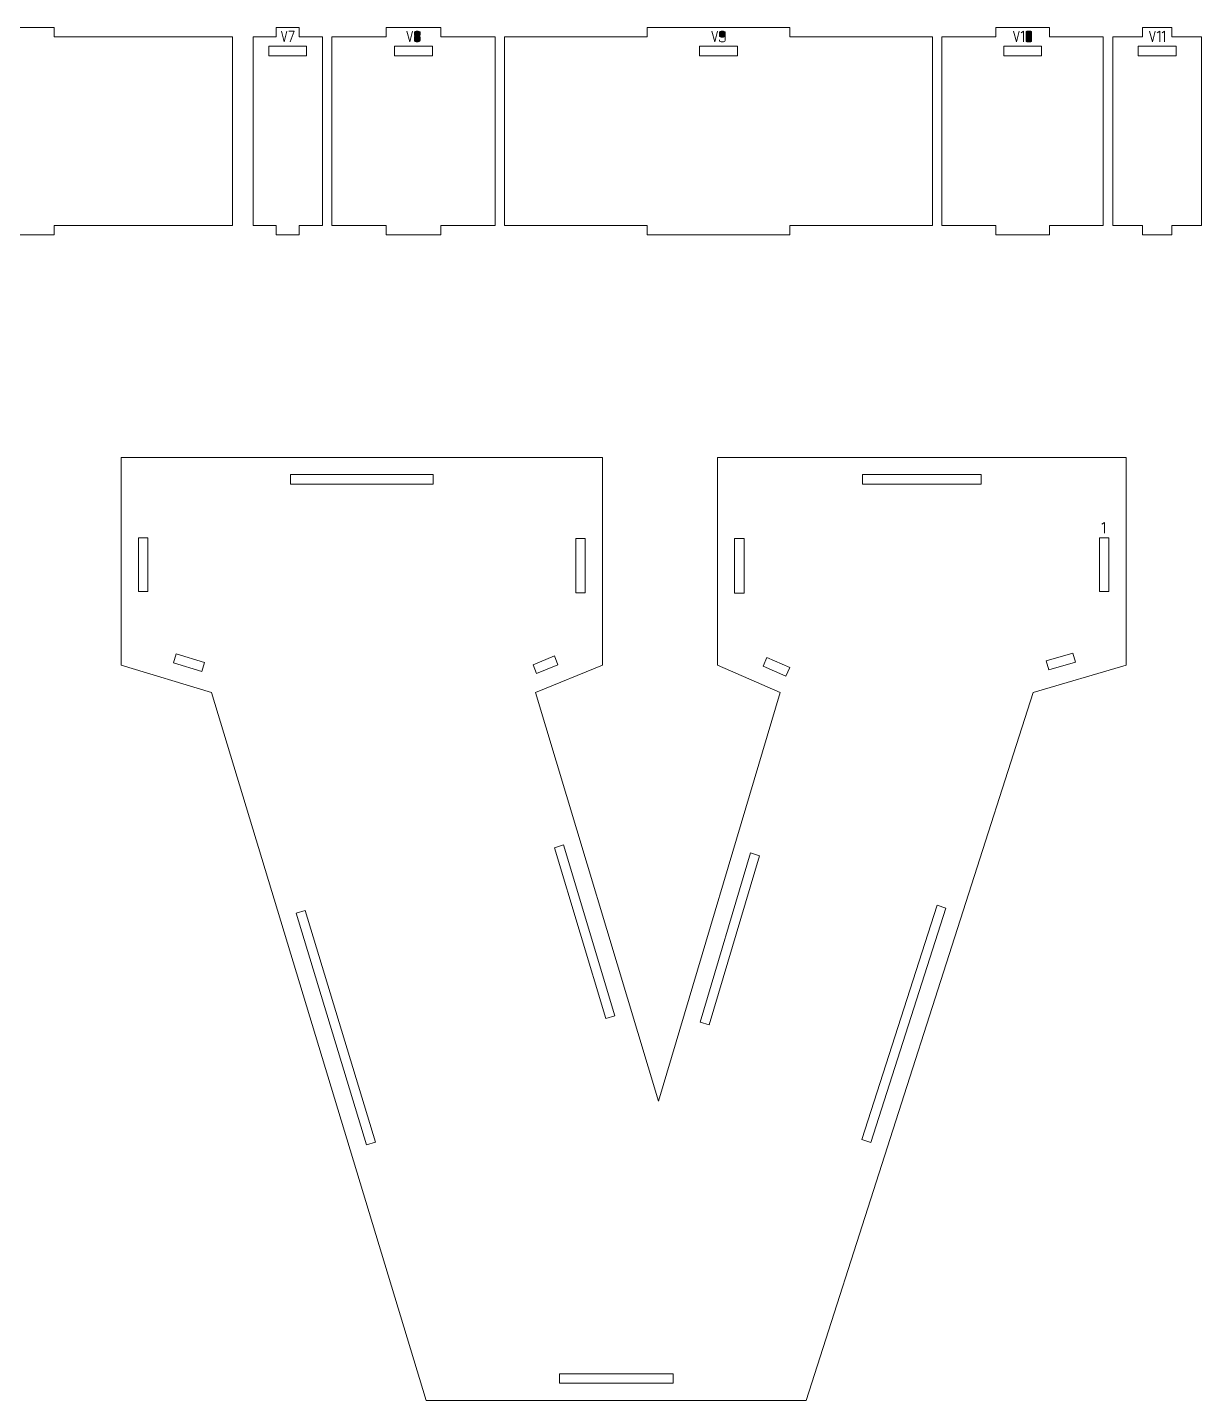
# Model space of a CAD drawing. Header units: centimetres. Extents: x -250 to 250, y -508 to 508.
# Drawn here: x 72.93 to 110.25, y -239.06 to -195.39 of the extents above; entities that cross this region are included whole.
import ezdxf

# ---------------------------------------------------------------- set-up
doc = ezdxf.new("R2010")
doc.units = ezdxf.units.CM
doc.header["$MEASUREMENT"] = 0
doc.layers.add('Capa 1', color=7, linetype='Continuous')

msp = doc.modelspace()

# ---------------------------------------------------------------- hatches: boundary and pattern name
at = {"layer": 'Capa 1', "true_color": 0x3e4095}
h = msp.add_hatch(color=175, dxfattribs=at)
edge = h.paths.add_edge_path()
edge.add_spline(control_points=[(81.08664, -195.84554), (81.08664, -195.84554), (80.99774, -195.50476), (80.99774, -195.50476), (80.99774, -195.50476), (81.08664, -195.84554), (81.08664, -195.84554), (81.08664, -195.84554), (81.17455, -195.50476), (81.17455, -195.50476), (81.17455, -195.50476), (81.08664, -195.84554), (81.08664, -195.84554)], knot_values=[0, 0, 0, 0, 0.25, 0.25, 0.25, 0.5, 0.5, 0.5, 0.75, 0.75, 0.75, 1, 1, 1, 1], degree=3, periodic=1)
h = msp.add_hatch(color=175, dxfattribs=at)
edge = h.paths.add_edge_path()
edge.add_spline(control_points=[(81.2763, -195.84554), (81.2763, -195.84554), (81.40668, -195.50476), (81.40668, -195.50476), (81.40668, -195.50476), (81.23481, -195.50476), (81.23481, -195.50476), (81.23481, -195.50476), (81.40668, -195.50476), (81.40668, -195.50476), (81.40668, -195.50476), (81.2763, -195.84554), (81.2763, -195.84554)], knot_values=[0, 0, 0, 0, 0.25, 0.25, 0.25, 0.5, 0.5, 0.5, 0.75, 0.75, 0.75, 1, 1, 1, 1], degree=3, periodic=1)
h = msp.add_hatch(color=175, dxfattribs=at)
edge = h.paths.add_edge_path()
edge.add_spline(control_points=[(85.08053, -195.84554), (85.08053, -195.84554), (84.99163, -195.50476), (84.99163, -195.50476), (84.99163, -195.50476), (85.08053, -195.84554), (85.08053, -195.84554), (85.08053, -195.84554), (85.16844, -195.50476), (85.16844, -195.50476), (85.16844, -195.50476), (85.08053, -195.84554), (85.08053, -195.84554)], knot_values=[0, 0, 0, 0, 0.25, 0.25, 0.25, 0.5, 0.5, 0.5, 0.75, 0.75, 0.75, 1, 1, 1, 1], degree=3, periodic=1)
h = msp.add_hatch(color=175, dxfattribs=at)
edge = h.paths.add_edge_path()
edge.add_spline(control_points=[(85.2287, -195.6228), (85.2287, -195.63136), (85.23479, -195.63909), (85.24697, -195.64601), (85.25916, -195.65292), (85.2827, -195.65753), (85.3176, -195.65984), (85.3525, -195.65753), (85.37604, -195.65292), (85.38823, -195.64601), (85.40041, -195.63909), (85.4065, -195.63136), (85.4065, -195.6228), (85.4065, -195.6228), (85.4065, -195.54279), (85.4065, -195.54279), (85.4065, -195.53225), (85.39802, -195.52328), (85.38107, -195.51587), (85.36411, -195.50846), (85.34295, -195.50476), (85.3176, -195.50476), (85.29225, -195.50476), (85.27109, -195.50846), (85.25414, -195.51587), (85.23718, -195.52328), (85.2287, -195.53225), (85.2287, -195.54279), (85.2287, -195.54279), (85.2287, -195.6228), (85.2287, -195.6228)], knot_values=[0, 0, 0, 0, 0.1, 0.1, 0.1, 0.2, 0.2, 0.2, 0.3, 0.3, 0.3, 0.4, 0.4, 0.4, 0.5, 0.5, 0.5, 0.6, 0.6, 0.6, 0.7, 0.7, 0.7, 0.8, 0.8, 0.8, 0.9, 0.9, 0.9, 1, 1, 1, 1], degree=3, periodic=1)
h = msp.add_hatch(color=175, dxfattribs=at)
edge = h.paths.add_edge_path()
edge.add_spline(control_points=[(85.3176, -195.84554), (85.29225, -195.84554), (85.27109, -195.84184), (85.25414, -195.83443), (85.23718, -195.82702), (85.2287, -195.81805), (85.2287, -195.80751), (85.2287, -195.80751), (85.2287, -195.69639), (85.2287, -195.69639), (85.2287, -195.6875), (85.23479, -195.67976), (85.24697, -195.67317), (85.25916, -195.66659), (85.2827, -195.66214), (85.3176, -195.65984), (85.2827, -195.65753), (85.25916, -195.65292), (85.24697, -195.64601), (85.23479, -195.63909), (85.2287, -195.63136), (85.2287, -195.6228), (85.2287, -195.6228), (85.2287, -195.54279), (85.2287, -195.54279), (85.2287, -195.53225), (85.23718, -195.52328), (85.25414, -195.51587), (85.27109, -195.50846), (85.29225, -195.50476), (85.3176, -195.50476), (85.34295, -195.50476), (85.36411, -195.50846), (85.38107, -195.51587), (85.39802, -195.52328), (85.4065, -195.53225), (85.4065, -195.54279), (85.4065, -195.54279), (85.4065, -195.6228), (85.4065, -195.6228), (85.4065, -195.63136), (85.40041, -195.63909), (85.38823, -195.64601), (85.37604, -195.65292), (85.3525, -195.65753), (85.3176, -195.65984), (85.3525, -195.66214), (85.37604, -195.66659), (85.38823, -195.67317), (85.40041, -195.67976), (85.4065, -195.6875), (85.4065, -195.69639), (85.4065, -195.69639), (85.4065, -195.80751), (85.4065, -195.80751), (85.4065, -195.81805), (85.39802, -195.82702), (85.38107, -195.83443), (85.36411, -195.84184), (85.34295, -195.84554), (85.3176, -195.84554)], knot_values=[0, 0, 0, 0, 0.05, 0.05, 0.05, 0.1, 0.1, 0.1, 0.15, 0.15, 0.15, 0.2, 0.2, 0.2, 0.25, 0.25, 0.25, 0.3, 0.3, 0.3, 0.35, 0.35, 0.35, 0.4, 0.4, 0.4, 0.45, 0.45, 0.45, 0.5, 0.5, 0.5, 0.55, 0.55, 0.55, 0.6, 0.6, 0.6, 0.65, 0.65, 0.65, 0.7, 0.7, 0.7, 0.75, 0.75, 0.75, 0.8, 0.8, 0.8, 0.85, 0.85, 0.85, 0.9, 0.9, 0.9, 0.95, 0.95, 0.95, 1, 1, 1, 1], degree=3, periodic=1)
h = msp.add_hatch(color=175, dxfattribs=at)
edge = h.paths.add_edge_path()
edge.add_spline(control_points=[(85.2287, -195.80751), (85.2287, -195.81805), (85.23718, -195.82702), (85.25414, -195.83443), (85.27109, -195.84184), (85.29225, -195.84554), (85.3176, -195.84554), (85.34295, -195.84554), (85.36411, -195.84184), (85.38107, -195.83443), (85.39802, -195.82702), (85.4065, -195.81805), (85.4065, -195.80751), (85.4065, -195.80751), (85.4065, -195.69639), (85.4065, -195.69639), (85.4065, -195.6875), (85.40041, -195.67976), (85.38823, -195.67317), (85.37604, -195.66659), (85.3525, -195.66214), (85.3176, -195.65984), (85.2827, -195.66214), (85.25916, -195.66659), (85.24697, -195.67317), (85.23479, -195.67976), (85.2287, -195.6875), (85.2287, -195.69639), (85.2287, -195.69639), (85.2287, -195.80751), (85.2287, -195.80751)], knot_values=[0, 0, 0, 0, 0.1, 0.1, 0.1, 0.2, 0.2, 0.2, 0.3, 0.3, 0.3, 0.4, 0.4, 0.4, 0.5, 0.5, 0.5, 0.6, 0.6, 0.6, 0.7, 0.7, 0.7, 0.8, 0.8, 0.8, 0.9, 0.9, 0.9, 1, 1, 1, 1], degree=3, periodic=1)
h = msp.add_hatch(color=175, dxfattribs=at)
edge = h.paths.add_edge_path()
edge.add_spline(control_points=[(94.77923, -195.84554), (94.77923, -195.84554), (94.69033, -195.50476), (94.69033, -195.50476), (94.69033, -195.50476), (94.77923, -195.84554), (94.77923, -195.84554), (94.77923, -195.84554), (94.86714, -195.50476), (94.86714, -195.50476), (94.86714, -195.50476), (94.77923, -195.84554), (94.77923, -195.84554)], knot_values=[0, 0, 0, 0, 0.25, 0.25, 0.25, 0.5, 0.5, 0.5, 0.75, 0.75, 0.75, 1, 1, 1, 1], degree=3, periodic=1)
h = msp.add_hatch(color=175, dxfattribs=at)
edge = h.paths.add_edge_path()
edge.add_spline(control_points=[(94.9274, -195.65836), (94.9274, -195.66889), (94.93588, -195.67786), (94.95284, -195.68527), (94.96979, -195.69268), (94.99095, -195.69639), (95.0163, -195.69639), (95.04132, -195.69704), (95.0624, -195.694), (95.07952, -195.68725), (95.09664, -195.6805), (95.1052, -195.67087), (95.1052, -195.65836), (95.1052, -195.65836), (95.1052, -195.54279), (95.1052, -195.54279), (95.1052, -195.53225), (95.09672, -195.52328), (95.07977, -195.51587), (95.06281, -195.50846), (95.04165, -195.50476), (95.0163, -195.50476), (94.99095, -195.50476), (94.96979, -195.50846), (94.95284, -195.51587), (94.93588, -195.52328), (94.9274, -195.53225), (94.9274, -195.54279), (94.9274, -195.54279), (94.9274, -195.65836), (94.9274, -195.65836)], knot_values=[0, 0, 0, 0, 0.1, 0.1, 0.1, 0.2, 0.2, 0.2, 0.3, 0.3, 0.3, 0.4, 0.4, 0.4, 0.5, 0.5, 0.5, 0.6, 0.6, 0.6, 0.7, 0.7, 0.7, 0.8, 0.8, 0.8, 0.9, 0.9, 0.9, 1, 1, 1, 1], degree=3, periodic=1)
h = msp.add_hatch(color=175, dxfattribs=at)
edge = h.paths.add_edge_path()
edge.add_spline(control_points=[(95.0163, -195.84554), (94.99095, -195.84554), (94.96979, -195.84184), (94.95284, -195.83443), (94.93588, -195.82702), (94.9274, -195.81805), (94.9274, -195.80751), (94.9274, -195.80751), (94.9274, -195.78035), (94.9274, -195.78035), (94.9274, -195.78035), (94.9274, -195.80751), (94.9274, -195.80751), (94.9274, -195.81805), (94.93588, -195.82702), (94.95284, -195.83443), (94.96979, -195.84184), (94.99095, -195.84554), (95.0163, -195.84554), (95.04165, -195.84554), (95.06281, -195.84184), (95.07977, -195.83443), (95.09672, -195.82702), (95.1052, -195.81805), (95.1052, -195.80751), (95.1052, -195.80751), (95.1052, -195.65836), (95.1052, -195.65836), (95.1052, -195.67087), (95.09664, -195.6805), (95.07952, -195.68725), (95.0624, -195.694), (95.04132, -195.69704), (95.0163, -195.69639), (94.99095, -195.69639), (94.96979, -195.69268), (94.95284, -195.68527), (94.93588, -195.67786), (94.9274, -195.66889), (94.9274, -195.65836), (94.9274, -195.65836), (94.9274, -195.54279), (94.9274, -195.54279), (94.9274, -195.53225), (94.93588, -195.52328), (94.95284, -195.51587), (94.96979, -195.50846), (94.99095, -195.50476), (95.0163, -195.50476), (95.04165, -195.50476), (95.06281, -195.50846), (95.07977, -195.51587), (95.09672, -195.52328), (95.1052, -195.53225), (95.1052, -195.54279), (95.1052, -195.54279), (95.1052, -195.65836), (95.1052, -195.65836), (95.1052, -195.65836), (95.1052, -195.80751), (95.1052, -195.80751), (95.1052, -195.81805), (95.09672, -195.82702), (95.07977, -195.83443), (95.06281, -195.84184), (95.04165, -195.84554), (95.0163, -195.84554)], knot_values=[0, 0, 0, 0, 0.04545455, 0.04545455, 0.04545455, 0.09090909, 0.09090909, 0.09090909, 0.13636364, 0.13636364, 0.13636364, 0.18181818, 0.18181818, 0.18181818, 0.22727273, 0.22727273, 0.22727273, 0.27272727, 0.27272727, 0.27272727, 0.31818182, 0.31818182, 0.31818182, 0.36363636, 0.36363636, 0.36363636, 0.40909091, 0.40909091, 0.40909091, 0.45454545, 0.45454545, 0.45454545, 0.5, 0.5, 0.5, 0.54545455, 0.54545455, 0.54545455, 0.59090909, 0.59090909, 0.59090909, 0.63636364, 0.63636364, 0.63636364, 0.68181818, 0.68181818, 0.68181818, 0.72727273, 0.72727273, 0.72727273, 0.77272727, 0.77272727, 0.77272727, 0.81818182, 0.81818182, 0.81818182, 0.86363636, 0.86363636, 0.86363636, 0.90909091, 0.90909091, 0.90909091, 0.95454545, 0.95454545, 0.95454545, 1, 1, 1, 1], degree=3, periodic=1)
h = msp.add_hatch(color=175, dxfattribs=at)
edge = h.paths.add_edge_path()
edge.add_spline(control_points=[(104.36923, -195.84554), (104.36923, -195.84554), (104.28033, -195.50476), (104.28033, -195.50476), (104.28033, -195.50476), (104.36923, -195.84554), (104.36923, -195.84554), (104.36923, -195.84554), (104.45714, -195.50476), (104.45714, -195.50476), (104.45714, -195.50476), (104.36923, -195.84554), (104.36923, -195.84554)], knot_values=[0, 0, 0, 0, 0.25, 0.25, 0.25, 0.5, 0.5, 0.5, 0.75, 0.75, 0.75, 1, 1, 1, 1], degree=3, periodic=1)
h = msp.add_hatch(color=175, dxfattribs=at)
edge = h.paths.add_edge_path()
edge.add_spline(control_points=[(104.59939, -195.50426), (104.59939, -195.50426), (104.5174, -195.56106), (104.5174, -195.56106), (104.5174, -195.56106), (104.59939, -195.50426), (104.59939, -195.50426), (104.59939, -195.50426), (104.59939, -195.84554), (104.59939, -195.84554), (104.59939, -195.84554), (104.59939, -195.50426), (104.59939, -195.50426)], knot_values=[0, 0, 0, 0, 0.25, 0.25, 0.25, 0.5, 0.5, 0.5, 0.75, 0.75, 0.75, 1, 1, 1, 1], degree=3, periodic=1)
h = msp.add_hatch(color=175, dxfattribs=at)
edge = h.paths.add_edge_path()
edge.add_spline(control_points=[(104.67544, -195.81986), (104.67544, -195.83039), (104.68392, -195.83731), (104.70088, -195.8406), (104.71783, -195.84389), (104.73899, -195.84554), (104.76434, -195.84554), (104.78969, -195.84554), (104.81085, -195.84389), (104.82781, -195.8406), (104.84476, -195.83731), (104.85324, -195.83039), (104.85324, -195.81986), (104.85324, -195.81986), (104.85324, -195.53093), (104.85324, -195.53093), (104.85324, -195.5204), (104.84476, -195.5134), (104.82781, -195.50994), (104.81085, -195.50648), (104.78969, -195.50476), (104.76434, -195.50476), (104.73899, -195.50476), (104.71783, -195.50648), (104.70088, -195.50994), (104.68392, -195.5134), (104.67544, -195.5204), (104.67544, -195.53093), (104.67544, -195.53093), (104.67544, -195.81986), (104.67544, -195.81986)], knot_values=[0, 0, 0, 0, 0.1, 0.1, 0.1, 0.2, 0.2, 0.2, 0.3, 0.3, 0.3, 0.4, 0.4, 0.4, 0.5, 0.5, 0.5, 0.6, 0.6, 0.6, 0.7, 0.7, 0.7, 0.8, 0.8, 0.8, 0.9, 0.9, 0.9, 1, 1, 1, 1], degree=3, periodic=1)
h = msp.add_hatch(color=175, dxfattribs=at)
edge = h.paths.add_edge_path()
edge.add_spline(control_points=[(104.85324, -195.81986), (104.85324, -195.83039), (104.84476, -195.83731), (104.82781, -195.8406), (104.81085, -195.84389), (104.78969, -195.84554), (104.76434, -195.84554), (104.73899, -195.84554), (104.71783, -195.84389), (104.70088, -195.8406), (104.68392, -195.83731), (104.67544, -195.83039), (104.67544, -195.81986), (104.67544, -195.81986), (104.67544, -195.53093), (104.67544, -195.53093), (104.67544, -195.5204), (104.68392, -195.5134), (104.70088, -195.50994), (104.71783, -195.50648), (104.73899, -195.50476), (104.76434, -195.50476), (104.78969, -195.50476), (104.81085, -195.50648), (104.82781, -195.50994), (104.84476, -195.5134), (104.85324, -195.5204), (104.85324, -195.53093), (104.85324, -195.53093), (104.85324, -195.81986), (104.85324, -195.81986)], knot_values=[0, 0, 0, 0, 0.1, 0.1, 0.1, 0.2, 0.2, 0.2, 0.3, 0.3, 0.3, 0.4, 0.4, 0.4, 0.5, 0.5, 0.5, 0.6, 0.6, 0.6, 0.7, 0.7, 0.7, 0.8, 0.8, 0.8, 0.9, 0.9, 0.9, 1, 1, 1, 1], degree=3, periodic=1)
h = msp.add_hatch(color=175, dxfattribs=at)
edge = h.paths.add_edge_path()
edge.add_spline(control_points=[(108.69387, -195.84554), (108.69387, -195.84554), (108.60497, -195.50476), (108.60497, -195.50476), (108.60497, -195.50476), (108.69387, -195.84554), (108.69387, -195.84554), (108.69387, -195.84554), (108.78178, -195.50476), (108.78178, -195.50476), (108.78178, -195.50476), (108.69387, -195.84554), (108.69387, -195.84554)], knot_values=[0, 0, 0, 0, 0.25, 0.25, 0.25, 0.5, 0.5, 0.5, 0.75, 0.75, 0.75, 1, 1, 1, 1], degree=3, periodic=1)
h = msp.add_hatch(color=175, dxfattribs=at)
edge = h.paths.add_edge_path()
edge.add_spline(control_points=[(108.92403, -195.50426), (108.92403, -195.50426), (108.84204, -195.56106), (108.84204, -195.56106), (108.84204, -195.56106), (108.92403, -195.50426), (108.92403, -195.50426), (108.92403, -195.50426), (108.92403, -195.84554), (108.92403, -195.84554), (108.92403, -195.84554), (108.92403, -195.50426), (108.92403, -195.50426)], knot_values=[0, 0, 0, 0, 0.25, 0.25, 0.25, 0.5, 0.5, 0.5, 0.75, 0.75, 0.75, 1, 1, 1, 1], degree=3, periodic=1)
h = msp.add_hatch(color=175, dxfattribs=at)
edge = h.paths.add_edge_path()
edge.add_spline(control_points=[(109.08207, -195.50426), (109.08207, -195.50426), (109.00008, -195.56106), (109.00008, -195.56106), (109.00008, -195.56106), (109.08207, -195.50426), (109.08207, -195.50426), (109.08207, -195.50426), (109.08207, -195.84554), (109.08207, -195.84554), (109.08207, -195.84554), (109.08207, -195.50426), (109.08207, -195.50426)], knot_values=[0, 0, 0, 0, 0.25, 0.25, 0.25, 0.5, 0.5, 0.5, 0.75, 0.75, 0.75, 1, 1, 1, 1], degree=3, periodic=1)
h = msp.add_hatch(color=175, dxfattribs=at)
edge = h.paths.add_edge_path()
edge.add_spline(control_points=[(107.16614, -211.13053), (107.16614, -211.13053), (107.08415, -211.18733), (107.08415, -211.18733), (107.08415, -211.18733), (107.16614, -211.13053), (107.16614, -211.13053), (107.16614, -211.13053), (107.16614, -211.47181), (107.16614, -211.47181), (107.16614, -211.47181), (107.16614, -211.13053), (107.16614, -211.13053)], knot_values=[0, 0, 0, 0, 0.25, 0.25, 0.25, 0.5, 0.5, 0.5, 0.75, 0.75, 0.75, 1, 1, 1, 1], degree=3, periodic=1)

# ---------------------------------------------------------------- linework, layer by layer
at = {"layer": 'Capa 1', "color": 1, "lineweight": 9}
for points, knots in [([(79.44477, -195.68834), (79.44477, -195.68834), (79.44477, -201.68834), (79.44477, -201.68834), (79.44477, -201.68834), (73.77226, -201.68834), (73.77226, -201.68834), (73.77226, -201.68834), (73.77225, -201.98834), (73.77225, -201.98834), (73.77225, -201.98834), (68.09974, -201.98834), (68.09974, -201.98834), (68.09974, -201.98834), (68.09974, -201.68834), (68.09974, -201.68834), (68.09974, -201.68834), (63.26463, -201.68833), (63.26463, -201.68833), (63.26463, -201.68833), (63.26463, -195.68833), (63.26463, -195.68833), (63.26463, -195.68833), (68.09974, -195.68834), (68.09974, -195.68834), (68.09974, -195.68834), (68.09974, -195.38834), (68.09974, -195.38834), (68.09974, -195.38834), (73.77226, -195.38834), (73.77226, -195.38834), (73.77226, -195.38834), (73.77226, -195.68834), (73.77226, -195.68834), (73.77226, -195.68834), (79.44477, -195.68834), (79.44477, -195.68834)], [0, 0, 0, 0, 0.08333333, 0.08333333, 0.08333333, 0.16666667, 0.16666667, 0.16666667, 0.25, 0.25, 0.25, 0.33333333, 0.33333333, 0.33333333, 0.41666667, 0.41666667, 0.41666667, 0.5, 0.5, 0.5, 0.58333333, 0.58333333, 0.58333333, 0.66666667, 0.66666667, 0.66666667, 0.75, 0.75, 0.75, 0.83333333, 0.83333333, 0.83333333, 0.91666667, 0.91666667, 0.91666667, 1, 1, 1, 1]), ([(80.10037, -195.68834), (80.10037, -195.68834), (80.10037, -201.68834), (80.10037, -201.68834), (80.10037, -201.68834), (80.83493, -201.68834), (80.83493, -201.68834), (80.83493, -201.68834), (80.83493, -201.98834), (80.83493, -201.98834), (80.83493, -201.98834), (81.56949, -201.98834), (81.56949, -201.98834), (81.56949, -201.98834), (81.56949, -201.68834), (81.56949, -201.68834), (81.56949, -201.68834), (82.30405, -201.68834), (82.30405, -201.68834), (82.30405, -201.68834), (82.30405, -195.68834), (82.30405, -195.68834), (82.30405, -195.68834), (81.56949, -195.68834), (81.56949, -195.68834), (81.56949, -195.68834), (81.56949, -195.38834), (81.56949, -195.38834), (81.56949, -195.38834), (80.83493, -195.38834), (80.83493, -195.38834), (80.83493, -195.38834), (80.83493, -195.68834), (80.83493, -195.68834), (80.83493, -195.68834), (80.10037, -195.68834), (80.10037, -195.68834)], [0, 0, 0, 0, 0.08333333, 0.08333333, 0.08333333, 0.16666667, 0.16666667, 0.16666667, 0.25, 0.25, 0.25, 0.33333333, 0.33333333, 0.33333333, 0.41666667, 0.41666667, 0.41666667, 0.5, 0.5, 0.5, 0.58333333, 0.58333333, 0.58333333, 0.66666667, 0.66666667, 0.66666667, 0.75, 0.75, 0.75, 0.83333333, 0.83333333, 0.83333333, 0.91666667, 0.91666667, 0.91666667, 1, 1, 1, 1]), ([(82.60405, -195.68834), (82.60405, -195.68834), (82.60405, -201.68834), (82.60405, -201.68834), (82.60405, -201.68834), (84.33406, -201.68834), (84.33406, -201.68834), (84.33406, -201.68834), (84.33406, -201.98834), (84.33406, -201.98834), (84.33406, -201.98834), (86.06408, -201.98834), (86.06408, -201.98834), (86.06408, -201.98834), (86.06408, -201.68834), (86.06408, -201.68834), (86.06408, -201.68834), (87.79409, -201.68834), (87.79409, -201.68834), (87.79409, -201.68834), (87.79409, -195.68834), (87.79409, -195.68834), (87.79409, -195.68834), (86.06408, -195.68834), (86.06408, -195.68834), (86.06408, -195.68834), (86.06408, -195.38834), (86.06408, -195.38834), (86.06408, -195.38834), (84.33406, -195.38834), (84.33406, -195.38834), (84.33406, -195.38834), (84.33406, -195.68834), (84.33406, -195.68834), (84.33406, -195.68834), (82.60405, -195.68834), (82.60405, -195.68834)], [0, 0, 0, 0, 0.08333333, 0.08333333, 0.08333333, 0.16666667, 0.16666667, 0.16666667, 0.25, 0.25, 0.25, 0.33333333, 0.33333333, 0.33333333, 0.41666667, 0.41666667, 0.41666667, 0.5, 0.5, 0.5, 0.58333333, 0.58333333, 0.58333333, 0.66666667, 0.66666667, 0.66666667, 0.75, 0.75, 0.75, 0.83333333, 0.83333333, 0.83333333, 0.91666667, 0.91666667, 0.91666667, 1, 1, 1, 1]), ([(88.09409, -195.68834), (88.09409, -195.68834), (88.09409, -201.68834), (88.09409, -201.68834), (88.09409, -201.68834), (92.62987, -201.68834), (92.62987, -201.68834), (92.62987, -201.68834), (92.62987, -201.98834), (92.62987, -201.98834), (92.62987, -201.98834), (97.16566, -201.98834), (97.16566, -201.98834), (97.16566, -201.98834), (97.16566, -201.68834), (97.16566, -201.68834), (97.16566, -201.68834), (101.70144, -201.68834), (101.70144, -201.68834), (101.70144, -201.68834), (101.70144, -195.68834), (101.70144, -195.68834), (101.70144, -195.68834), (97.16566, -195.68834), (97.16566, -195.68834), (97.16566, -195.68834), (97.16566, -195.38834), (97.16566, -195.38834), (97.16566, -195.38834), (92.62987, -195.38834), (92.62987, -195.38834), (92.62987, -195.38834), (92.62987, -195.68834), (92.62987, -195.68834), (92.62987, -195.68834), (88.09409, -195.68834), (88.09409, -195.68834)], [0, 0, 0, 0, 0.08333333, 0.08333333, 0.08333333, 0.16666667, 0.16666667, 0.16666667, 0.25, 0.25, 0.25, 0.33333333, 0.33333333, 0.33333333, 0.41666667, 0.41666667, 0.41666667, 0.5, 0.5, 0.5, 0.58333333, 0.58333333, 0.58333333, 0.66666667, 0.66666667, 0.66666667, 0.75, 0.75, 0.75, 0.83333333, 0.83333333, 0.83333333, 0.91666667, 0.91666667, 0.91666667, 1, 1, 1, 1]), ([(102.00144, -195.68834), (102.00144, -195.68834), (102.00144, -201.68834), (102.00144, -201.68834), (102.00144, -201.68834), (103.71167, -201.68834), (103.71167, -201.68834), (103.71167, -201.68834), (103.71167, -201.98834), (103.71167, -201.98834), (103.71167, -201.98834), (105.4219, -201.98834), (105.4219, -201.98834), (105.4219, -201.98834), (105.4219, -201.68834), (105.4219, -201.68834), (105.4219, -201.68834), (107.13213, -201.68834), (107.13213, -201.68834), (107.13213, -201.68834), (107.13213, -195.68834), (107.13213, -195.68834), (107.13213, -195.68834), (105.4219, -195.68834), (105.4219, -195.68834), (105.4219, -195.68834), (105.4219, -195.38834), (105.4219, -195.38834), (105.4219, -195.38834), (103.71167, -195.38834), (103.71167, -195.38834), (103.71167, -195.38834), (103.71167, -195.68834), (103.71167, -195.68834), (103.71167, -195.68834), (102.00144, -195.68834), (102.00144, -195.68834)], [0, 0, 0, 0, 0.08333333, 0.08333333, 0.08333333, 0.16666667, 0.16666667, 0.16666667, 0.25, 0.25, 0.25, 0.33333333, 0.33333333, 0.33333333, 0.41666667, 0.41666667, 0.41666667, 0.5, 0.5, 0.5, 0.58333333, 0.58333333, 0.58333333, 0.66666667, 0.66666667, 0.66666667, 0.75, 0.75, 0.75, 0.83333333, 0.83333333, 0.83333333, 0.91666667, 0.91666667, 0.91666667, 1, 1, 1, 1]), ([(107.43213, -195.68834), (107.43213, -195.68834), (107.43213, -201.68834), (107.43213, -201.68834), (107.43213, -201.68834), (108.37305, -201.68834), (108.37305, -201.68834), (108.37305, -201.68834), (108.37305, -201.98834), (108.37305, -201.98834), (108.37305, -201.98834), (109.31398, -201.98834), (109.31398, -201.98834), (109.31398, -201.98834), (109.31398, -201.68834), (109.31398, -201.68834), (109.31398, -201.68834), (110.2549, -201.68834), (110.2549, -201.68834), (110.2549, -201.68834), (110.2549, -195.68834), (110.2549, -195.68834), (110.2549, -195.68834), (109.31398, -195.68834), (109.31398, -195.68834), (109.31398, -195.68834), (109.31398, -195.38834), (109.31398, -195.38834), (109.31398, -195.38834), (108.37305, -195.38834), (108.37305, -195.38834), (108.37305, -195.38834), (108.37305, -195.68834), (108.37305, -195.68834), (108.37305, -195.68834), (107.43213, -195.68834), (107.43213, -195.68834)], [0, 0, 0, 0, 0.08333333, 0.08333333, 0.08333333, 0.16666667, 0.16666667, 0.16666667, 0.25, 0.25, 0.25, 0.33333333, 0.33333333, 0.33333333, 0.41666667, 0.41666667, 0.41666667, 0.5, 0.5, 0.5, 0.58333333, 0.58333333, 0.58333333, 0.66666667, 0.66666667, 0.66666667, 0.75, 0.75, 0.75, 0.83333333, 0.83333333, 0.83333333, 0.91666667, 0.91666667, 0.91666667, 1, 1, 1, 1]), ([(80.60221, -196.288), (80.60221, -196.288), (81.80221, -196.288), (81.80221, -196.288), (81.80221, -196.288), (81.80221, -195.988), (81.80221, -195.988), (81.80221, -195.988), (80.60221, -195.988), (80.60221, -195.988), (80.60221, -195.988), (80.60221, -196.288), (80.60221, -196.288)], [0, 0, 0, 0, 0.25, 0.25, 0.25, 0.5, 0.5, 0.5, 0.75, 0.75, 0.75, 1, 1, 1, 1]), ([(84.59907, -196.288), (84.59907, -196.288), (85.79907, -196.288), (85.79907, -196.288), (85.79907, -196.288), (85.79907, -195.988), (85.79907, -195.988), (85.79907, -195.988), (84.59907, -195.988), (84.59907, -195.988), (84.59907, -195.988), (84.59907, -196.288), (84.59907, -196.288)], [0, 0, 0, 0, 0.25, 0.25, 0.25, 0.5, 0.5, 0.5, 0.75, 0.75, 0.75, 1, 1, 1, 1]), ([(94.29777, -196.288), (94.29777, -196.288), (95.49777, -196.288), (95.49777, -196.288), (95.49777, -196.288), (95.49777, -195.988), (95.49777, -195.988), (95.49777, -195.988), (94.29777, -195.988), (94.29777, -195.988), (94.29777, -195.988), (94.29777, -196.288), (94.29777, -196.288)], [0, 0, 0, 0, 0.25, 0.25, 0.25, 0.5, 0.5, 0.5, 0.75, 0.75, 0.75, 1, 1, 1, 1]), ([(103.96679, -196.288), (103.96679, -196.288), (105.16679, -196.288), (105.16679, -196.288), (105.16679, -196.288), (105.16679, -195.988), (105.16679, -195.988), (105.16679, -195.988), (103.96679, -195.988), (103.96679, -195.988), (103.96679, -195.988), (103.96679, -196.288), (103.96679, -196.288)], [0, 0, 0, 0, 0.25, 0.25, 0.25, 0.5, 0.5, 0.5, 0.75, 0.75, 0.75, 1, 1, 1, 1]), ([(108.24352, -196.288), (108.24352, -196.288), (109.44352, -196.288), (109.44352, -196.288), (109.44352, -196.288), (109.44352, -195.988), (109.44352, -195.988), (109.44352, -195.988), (108.24352, -195.988), (108.24352, -195.988), (108.24352, -195.988), (108.24352, -196.288), (108.24352, -196.288)], [0, 0, 0, 0, 0.25, 0.25, 0.25, 0.5, 0.5, 0.5, 0.75, 0.75, 0.75, 1, 1, 1, 1]), ([(107.86021, -215.67161), (107.86021, -215.67161), (104.90367, -216.54118), (104.90367, -216.54118), (104.90367, -216.54118), (97.68625, -239.06301), (97.68625, -239.06301), (97.68625, -239.06301), (85.59925, -239.06301), (85.59925, -239.06301), (85.59925, -239.06301), (78.77314, -216.54118), (78.77314, -216.54118), (78.77314, -216.54118), (75.90356, -215.67161), (75.90356, -215.67161), (75.90356, -215.67161), (75.90356, -209.06289), (75.90356, -209.06289), (75.90356, -209.06289), (91.20797, -209.06289), (91.20797, -209.06289), (91.20797, -209.06289), (91.20797, -215.67161), (91.20797, -215.67161), (91.20797, -215.67161), (89.07753, -216.54118), (89.07753, -216.54118), (89.07753, -216.54118), (92.99058, -229.54123), (92.99058, -229.54123), (92.99058, -229.54123), (96.86016, -216.54118), (96.86016, -216.54118), (96.86016, -216.54118), (94.86016, -215.67161), (94.86016, -215.67161), (94.86016, -215.67161), (94.86016, -209.06289), (94.86016, -209.06289), (94.86016, -209.06289), (107.86021, -209.06289), (107.86021, -209.06289), (107.86021, -209.06289), (107.86021, -215.67161), (107.86021, -215.67161)], [0, 0, 0, 0, 0.06666667, 0.06666667, 0.06666667, 0.13333333, 0.13333333, 0.13333333, 0.2, 0.2, 0.2, 0.26666667, 0.26666667, 0.26666667, 0.33333333, 0.33333333, 0.33333333, 0.4, 0.4, 0.4, 0.46666667, 0.46666667, 0.46666667, 0.53333333, 0.53333333, 0.53333333, 0.6, 0.6, 0.6, 0.66666667, 0.66666667, 0.66666667, 0.73333333, 0.73333333, 0.73333333, 0.8, 0.8, 0.8, 0.86666667, 0.86666667, 0.86666667, 0.93333333, 0.93333333, 0.93333333, 1, 1, 1, 1]), ([(81.28787, -209.91142), (81.28787, -209.91142), (85.82366, -209.91142), (85.82366, -209.91142), (85.82366, -209.91142), (85.82366, -209.61142), (85.82366, -209.61142), (85.82366, -209.61142), (81.28787, -209.61142), (81.28787, -209.61142), (81.28787, -209.61142), (81.28787, -209.91142), (81.28787, -209.91142)], [0, 0, 0, 0, 0.25, 0.25, 0.25, 0.5, 0.5, 0.5, 0.75, 0.75, 0.75, 1, 1, 1, 1]), ([(99.47635, -209.91142), (99.47635, -209.91142), (103.24402, -209.91142), (103.24402, -209.91142), (103.24402, -209.91142), (103.24402, -209.61142), (103.24402, -209.61142), (103.24402, -209.61142), (99.47635, -209.61142), (99.47635, -209.61142), (99.47635, -209.61142), (99.47635, -209.91142), (99.47635, -209.91142)], [0, 0, 0, 0, 0.25, 0.25, 0.25, 0.5, 0.5, 0.5, 0.75, 0.75, 0.75, 1, 1, 1, 1]), ([(76.75209, -213.33188), (76.75209, -213.33188), (76.75209, -211.62165), (76.75209, -211.62165), (76.75209, -211.62165), (76.45209, -211.62165), (76.45209, -211.62165), (76.45209, -211.62165), (76.45209, -213.33188), (76.45209, -213.33188), (76.45209, -213.33188), (76.75209, -213.33188), (76.75209, -213.33188)], [0, 0, 0, 0, 0.25, 0.25, 0.25, 0.5, 0.5, 0.5, 0.75, 0.75, 0.75, 1, 1, 1, 1]), ([(90.35944, -211.64143), (90.35944, -211.64143), (90.35944, -213.37145), (90.35944, -213.37145), (90.35944, -213.37145), (90.65944, -213.37145), (90.65944, -213.37145), (90.65944, -213.37145), (90.65944, -211.64143), (90.65944, -211.64143), (90.65944, -211.64143), (90.35944, -211.64143), (90.35944, -211.64143)], [0, 0, 0, 0, 0.25, 0.25, 0.25, 0.5, 0.5, 0.5, 0.75, 0.75, 0.75, 1, 1, 1, 1]), ([(95.70869, -213.38066), (95.70869, -213.38066), (95.70869, -211.64604), (95.70869, -211.64604), (95.70869, -211.64604), (95.40869, -211.64604), (95.40869, -211.64604), (95.40869, -211.64604), (95.40869, -213.38066), (95.40869, -213.38066), (95.40869, -213.38066), (95.70869, -213.38066), (95.70869, -213.38066)], [0, 0, 0, 0, 0.25, 0.25, 0.25, 0.5, 0.5, 0.5, 0.75, 0.75, 0.75, 1, 1, 1, 1]), ([(107.01168, -211.61985), (107.01168, -211.61985), (107.01168, -213.32828), (107.01168, -213.32828), (107.01168, -213.32828), (107.31168, -213.32828), (107.31168, -213.32828), (107.31168, -213.32828), (107.31168, -211.61985), (107.31168, -211.61985), (107.31168, -211.61985), (107.01168, -211.61985), (107.01168, -211.61985)], [0, 0, 0, 0, 0.25, 0.25, 0.25, 0.5, 0.5, 0.5, 0.75, 0.75, 0.75, 1, 1, 1, 1]), ([(78.55306, -215.58786), (78.55306, -215.58786), (77.65258, -215.31498), (77.65258, -215.31498), (77.65258, -215.31498), (77.56557, -215.60209), (77.56557, -215.60209), (77.56557, -215.60209), (78.46606, -215.87496), (78.46606, -215.87496), (78.46606, -215.87496), (78.55306, -215.58786), (78.55306, -215.58786)], [0, 0, 0, 0, 0.25, 0.25, 0.25, 0.5, 0.5, 0.5, 0.75, 0.75, 0.75, 1, 1, 1, 1]), ([(106.16479, -215.28579), (106.16479, -215.28579), (105.3179, -215.53488), (105.3179, -215.53488), (105.3179, -215.53488), (105.40255, -215.82269), (105.40255, -215.82269), (105.40255, -215.82269), (106.24944, -215.5736), (106.24944, -215.5736), (106.24944, -215.5736), (106.16479, -215.28579), (106.16479, -215.28579)], [0, 0, 0, 0, 0.25, 0.25, 0.25, 0.5, 0.5, 0.5, 0.75, 0.75, 0.75, 1, 1, 1, 1]), ([(89.67935, -215.37905), (89.67935, -215.37905), (88.99926, -215.65664), (88.99926, -215.65664), (88.99926, -215.65664), (89.11263, -215.93439), (89.11263, -215.93439), (89.11263, -215.93439), (89.79272, -215.6568), (89.79272, -215.6568), (89.79272, -215.6568), (89.67935, -215.37905), (89.67935, -215.37905)], [0, 0, 0, 0, 0.25, 0.25, 0.25, 0.5, 0.5, 0.5, 0.75, 0.75, 0.75, 1, 1, 1, 1]), ([(97.16149, -215.74693), (97.16149, -215.74693), (96.43509, -215.43111), (96.43509, -215.43111), (96.43509, -215.43111), (96.31547, -215.70623), (96.31547, -215.70623), (96.31547, -215.70623), (97.04187, -216.02205), (97.04187, -216.02205), (97.04187, -216.02205), (97.16149, -215.74693), (97.16149, -215.74693)], [0, 0, 0, 0, 0.25, 0.25, 0.25, 0.5, 0.5, 0.5, 0.75, 0.75, 0.75, 1, 1, 1, 1]), ([(89.67765, -221.47886), (89.67765, -221.47886), (91.31263, -226.91064), (91.31263, -226.91064), (91.31263, -226.91064), (91.5999, -226.82418), (91.5999, -226.82418), (91.5999, -226.82418), (89.96492, -221.39239), (89.96492, -221.39239), (89.96492, -221.39239), (89.67765, -221.47886), (89.67765, -221.47886)], [0, 0, 0, 0, 0.25, 0.25, 0.25, 0.5, 0.5, 0.5, 0.75, 0.75, 0.75, 1, 1, 1, 1]), ([(94.59772, -227.11624), (94.59772, -227.11624), (96.20032, -221.73222), (96.20032, -221.73222), (96.20032, -221.73222), (95.91279, -221.64663), (95.91279, -221.64663), (95.91279, -221.64663), (94.31019, -227.03065), (94.31019, -227.03065), (94.31019, -227.03065), (94.59772, -227.11624), (94.59772, -227.11624)], [0, 0, 0, 0, 0.25, 0.25, 0.25, 0.5, 0.5, 0.5, 0.75, 0.75, 0.75, 1, 1, 1, 1]), ([(83.99446, -230.84283), (83.99446, -230.84283), (81.76019, -223.47118), (81.76019, -223.47118), (81.76019, -223.47118), (81.47309, -223.5582), (81.47309, -223.5582), (81.47309, -223.5582), (83.70735, -230.92985), (83.70735, -230.92985), (83.70735, -230.92985), (83.99446, -230.84283), (83.99446, -230.84283)], [0, 0, 0, 0, 0.25, 0.25, 0.25, 0.5, 0.5, 0.5, 0.75, 0.75, 0.75, 1, 1, 1, 1]), ([(101.84428, -223.3075), (101.84428, -223.3075), (99.45571, -230.76099), (99.45571, -230.76099), (99.45571, -230.76099), (99.7414, -230.85254), (99.7414, -230.85254), (99.7414, -230.85254), (102.12997, -223.39905), (102.12997, -223.39905), (102.12997, -223.39905), (101.84428, -223.3075), (101.84428, -223.3075)], [0, 0, 0, 0, 0.25, 0.25, 0.25, 0.5, 0.5, 0.5, 0.75, 0.75, 0.75, 1, 1, 1, 1]), ([(93.45433, -238.21448), (93.45433, -238.21448), (89.84153, -238.21448), (89.84153, -238.21448), (89.84153, -238.21448), (89.84153, -238.51448), (89.84153, -238.51448), (89.84153, -238.51448), (93.45433, -238.51448), (93.45433, -238.51448), (93.45433, -238.51448), (93.45433, -238.21448), (93.45433, -238.21448)], [0, 0, 0, 0, 0.25, 0.25, 0.25, 0.5, 0.5, 0.5, 0.75, 0.75, 0.75, 1, 1, 1, 1])]:
    msp.add_open_spline(points, degree=3, knots=knots, dxfattribs=at)
at = {"layer": 'Capa 1', "color": 114, "lineweight": 9}
for points, knots in [([(81.08664, -195.84554), (81.08664, -195.84554), (80.99774, -195.50476), (80.99774, -195.50476), (80.99774, -195.50476), (81.08664, -195.84554), (81.08664, -195.84554), (81.08664, -195.84554), (81.17455, -195.50476), (81.17455, -195.50476), (81.17455, -195.50476), (81.08664, -195.84554), (81.08664, -195.84554)], [0, 0, 0, 0, 0.25, 0.25, 0.25, 0.5, 0.5, 0.5, 0.75, 0.75, 0.75, 1, 1, 1, 1]), ([(81.2763, -195.84554), (81.2763, -195.84554), (81.40668, -195.50476), (81.40668, -195.50476), (81.40668, -195.50476), (81.23481, -195.50476), (81.23481, -195.50476), (81.23481, -195.50476), (81.40668, -195.50476), (81.40668, -195.50476), (81.40668, -195.50476), (81.2763, -195.84554), (81.2763, -195.84554)], [0, 0, 0, 0, 0.25, 0.25, 0.25, 0.5, 0.5, 0.5, 0.75, 0.75, 0.75, 1, 1, 1, 1]), ([(85.08053, -195.84554), (85.08053, -195.84554), (84.99163, -195.50476), (84.99163, -195.50476), (84.99163, -195.50476), (85.08053, -195.84554), (85.08053, -195.84554), (85.08053, -195.84554), (85.16844, -195.50476), (85.16844, -195.50476), (85.16844, -195.50476), (85.08053, -195.84554), (85.08053, -195.84554)], [0, 0, 0, 0, 0.25, 0.25, 0.25, 0.5, 0.5, 0.5, 0.75, 0.75, 0.75, 1, 1, 1, 1]), ([(85.2287, -195.6228), (85.2287, -195.63136), (85.23479, -195.63909), (85.24697, -195.64601), (85.25916, -195.65292), (85.2827, -195.65753), (85.3176, -195.65984), (85.3525, -195.65753), (85.37604, -195.65292), (85.38823, -195.64601), (85.40041, -195.63909), (85.4065, -195.63136), (85.4065, -195.6228), (85.4065, -195.6228), (85.4065, -195.54279), (85.4065, -195.54279), (85.4065, -195.53225), (85.39802, -195.52328), (85.38107, -195.51587), (85.36411, -195.50846), (85.34295, -195.50476), (85.3176, -195.50476), (85.29225, -195.50476), (85.27109, -195.50846), (85.25414, -195.51587), (85.23718, -195.52328), (85.2287, -195.53225), (85.2287, -195.54279), (85.2287, -195.54279), (85.2287, -195.6228), (85.2287, -195.6228)], [0, 0, 0, 0, 0.1, 0.1, 0.1, 0.2, 0.2, 0.2, 0.3, 0.3, 0.3, 0.4, 0.4, 0.4, 0.5, 0.5, 0.5, 0.6, 0.6, 0.6, 0.7, 0.7, 0.7, 0.8, 0.8, 0.8, 0.9, 0.9, 0.9, 1, 1, 1, 1]), ([(85.3176, -195.84554), (85.29225, -195.84554), (85.27109, -195.84184), (85.25414, -195.83443), (85.23718, -195.82702), (85.2287, -195.81805), (85.2287, -195.80751), (85.2287, -195.80751), (85.2287, -195.69639), (85.2287, -195.69639), (85.2287, -195.6875), (85.23479, -195.67976), (85.24697, -195.67317), (85.25916, -195.66659), (85.2827, -195.66214), (85.3176, -195.65984), (85.2827, -195.65753), (85.25916, -195.65292), (85.24697, -195.64601), (85.23479, -195.63909), (85.2287, -195.63136), (85.2287, -195.6228), (85.2287, -195.6228), (85.2287, -195.54279), (85.2287, -195.54279), (85.2287, -195.53225), (85.23718, -195.52328), (85.25414, -195.51587), (85.27109, -195.50846), (85.29225, -195.50476), (85.3176, -195.50476), (85.34295, -195.50476), (85.36411, -195.50846), (85.38107, -195.51587), (85.39802, -195.52328), (85.4065, -195.53225), (85.4065, -195.54279), (85.4065, -195.54279), (85.4065, -195.6228), (85.4065, -195.6228), (85.4065, -195.63136), (85.40041, -195.63909), (85.38823, -195.64601), (85.37604, -195.65292), (85.3525, -195.65753), (85.3176, -195.65984), (85.3525, -195.66214), (85.37604, -195.66659), (85.38823, -195.67317), (85.40041, -195.67976), (85.4065, -195.6875), (85.4065, -195.69639), (85.4065, -195.69639), (85.4065, -195.80751), (85.4065, -195.80751), (85.4065, -195.81805), (85.39802, -195.82702), (85.38107, -195.83443), (85.36411, -195.84184), (85.34295, -195.84554), (85.3176, -195.84554)], [0, 0, 0, 0, 0.05, 0.05, 0.05, 0.1, 0.1, 0.1, 0.15, 0.15, 0.15, 0.2, 0.2, 0.2, 0.25, 0.25, 0.25, 0.3, 0.3, 0.3, 0.35, 0.35, 0.35, 0.4, 0.4, 0.4, 0.45, 0.45, 0.45, 0.5, 0.5, 0.5, 0.55, 0.55, 0.55, 0.6, 0.6, 0.6, 0.65, 0.65, 0.65, 0.7, 0.7, 0.7, 0.75, 0.75, 0.75, 0.8, 0.8, 0.8, 0.85, 0.85, 0.85, 0.9, 0.9, 0.9, 0.95, 0.95, 0.95, 1, 1, 1, 1]), ([(85.2287, -195.80751), (85.2287, -195.81805), (85.23718, -195.82702), (85.25414, -195.83443), (85.27109, -195.84184), (85.29225, -195.84554), (85.3176, -195.84554), (85.34295, -195.84554), (85.36411, -195.84184), (85.38107, -195.83443), (85.39802, -195.82702), (85.4065, -195.81805), (85.4065, -195.80751), (85.4065, -195.80751), (85.4065, -195.69639), (85.4065, -195.69639), (85.4065, -195.6875), (85.40041, -195.67976), (85.38823, -195.67317), (85.37604, -195.66659), (85.3525, -195.66214), (85.3176, -195.65984), (85.2827, -195.66214), (85.25916, -195.66659), (85.24697, -195.67317), (85.23479, -195.67976), (85.2287, -195.6875), (85.2287, -195.69639), (85.2287, -195.69639), (85.2287, -195.80751), (85.2287, -195.80751)], [0, 0, 0, 0, 0.1, 0.1, 0.1, 0.2, 0.2, 0.2, 0.3, 0.3, 0.3, 0.4, 0.4, 0.4, 0.5, 0.5, 0.5, 0.6, 0.6, 0.6, 0.7, 0.7, 0.7, 0.8, 0.8, 0.8, 0.9, 0.9, 0.9, 1, 1, 1, 1]), ([(94.77923, -195.84554), (94.77923, -195.84554), (94.69033, -195.50476), (94.69033, -195.50476), (94.69033, -195.50476), (94.77923, -195.84554), (94.77923, -195.84554), (94.77923, -195.84554), (94.86714, -195.50476), (94.86714, -195.50476), (94.86714, -195.50476), (94.77923, -195.84554), (94.77923, -195.84554)], [0, 0, 0, 0, 0.25, 0.25, 0.25, 0.5, 0.5, 0.5, 0.75, 0.75, 0.75, 1, 1, 1, 1]), ([(94.9274, -195.65836), (94.9274, -195.66889), (94.93588, -195.67786), (94.95284, -195.68527), (94.96979, -195.69268), (94.99095, -195.69639), (95.0163, -195.69639), (95.04132, -195.69704), (95.0624, -195.694), (95.07952, -195.68725), (95.09664, -195.6805), (95.1052, -195.67087), (95.1052, -195.65836), (95.1052, -195.65836), (95.1052, -195.54279), (95.1052, -195.54279), (95.1052, -195.53225), (95.09672, -195.52328), (95.07977, -195.51587), (95.06281, -195.50846), (95.04165, -195.50476), (95.0163, -195.50476), (94.99095, -195.50476), (94.96979, -195.50846), (94.95284, -195.51587), (94.93588, -195.52328), (94.9274, -195.53225), (94.9274, -195.54279), (94.9274, -195.54279), (94.9274, -195.65836), (94.9274, -195.65836)], [0, 0, 0, 0, 0.1, 0.1, 0.1, 0.2, 0.2, 0.2, 0.3, 0.3, 0.3, 0.4, 0.4, 0.4, 0.5, 0.5, 0.5, 0.6, 0.6, 0.6, 0.7, 0.7, 0.7, 0.8, 0.8, 0.8, 0.9, 0.9, 0.9, 1, 1, 1, 1]), ([(95.0163, -195.84554), (94.99095, -195.84554), (94.96979, -195.84184), (94.95284, -195.83443), (94.93588, -195.82702), (94.9274, -195.81805), (94.9274, -195.80751), (94.9274, -195.80751), (94.9274, -195.78035), (94.9274, -195.78035), (94.9274, -195.78035), (94.9274, -195.80751), (94.9274, -195.80751), (94.9274, -195.81805), (94.93588, -195.82702), (94.95284, -195.83443), (94.96979, -195.84184), (94.99095, -195.84554), (95.0163, -195.84554), (95.04165, -195.84554), (95.06281, -195.84184), (95.07977, -195.83443), (95.09672, -195.82702), (95.1052, -195.81805), (95.1052, -195.80751), (95.1052, -195.80751), (95.1052, -195.65836), (95.1052, -195.65836), (95.1052, -195.67087), (95.09664, -195.6805), (95.07952, -195.68725), (95.0624, -195.694), (95.04132, -195.69704), (95.0163, -195.69639), (94.99095, -195.69639), (94.96979, -195.69268), (94.95284, -195.68527), (94.93588, -195.67786), (94.9274, -195.66889), (94.9274, -195.65836), (94.9274, -195.65836), (94.9274, -195.54279), (94.9274, -195.54279), (94.9274, -195.53225), (94.93588, -195.52328), (94.95284, -195.51587), (94.96979, -195.50846), (94.99095, -195.50476), (95.0163, -195.50476), (95.04165, -195.50476), (95.06281, -195.50846), (95.07977, -195.51587), (95.09672, -195.52328), (95.1052, -195.53225), (95.1052, -195.54279), (95.1052, -195.54279), (95.1052, -195.65836), (95.1052, -195.65836), (95.1052, -195.65836), (95.1052, -195.80751), (95.1052, -195.80751), (95.1052, -195.81805), (95.09672, -195.82702), (95.07977, -195.83443), (95.06281, -195.84184), (95.04165, -195.84554), (95.0163, -195.84554)], [0, 0, 0, 0, 0.04545455, 0.04545455, 0.04545455, 0.09090909, 0.09090909, 0.09090909, 0.13636364, 0.13636364, 0.13636364, 0.18181818, 0.18181818, 0.18181818, 0.22727273, 0.22727273, 0.22727273, 0.27272727, 0.27272727, 0.27272727, 0.31818182, 0.31818182, 0.31818182, 0.36363636, 0.36363636, 0.36363636, 0.40909091, 0.40909091, 0.40909091, 0.45454545, 0.45454545, 0.45454545, 0.5, 0.5, 0.5, 0.54545455, 0.54545455, 0.54545455, 0.59090909, 0.59090909, 0.59090909, 0.63636364, 0.63636364, 0.63636364, 0.68181818, 0.68181818, 0.68181818, 0.72727273, 0.72727273, 0.72727273, 0.77272727, 0.77272727, 0.77272727, 0.81818182, 0.81818182, 0.81818182, 0.86363636, 0.86363636, 0.86363636, 0.90909091, 0.90909091, 0.90909091, 0.95454545, 0.95454545, 0.95454545, 1, 1, 1, 1]), ([(104.36923, -195.84554), (104.36923, -195.84554), (104.28033, -195.50476), (104.28033, -195.50476), (104.28033, -195.50476), (104.36923, -195.84554), (104.36923, -195.84554), (104.36923, -195.84554), (104.45714, -195.50476), (104.45714, -195.50476), (104.45714, -195.50476), (104.36923, -195.84554), (104.36923, -195.84554)], [0, 0, 0, 0, 0.25, 0.25, 0.25, 0.5, 0.5, 0.5, 0.75, 0.75, 0.75, 1, 1, 1, 1]), ([(104.59939, -195.50426), (104.59939, -195.50426), (104.5174, -195.56106), (104.5174, -195.56106), (104.5174, -195.56106), (104.59939, -195.50426), (104.59939, -195.50426), (104.59939, -195.50426), (104.59939, -195.84554), (104.59939, -195.84554), (104.59939, -195.84554), (104.59939, -195.50426), (104.59939, -195.50426)], [0, 0, 0, 0, 0.25, 0.25, 0.25, 0.5, 0.5, 0.5, 0.75, 0.75, 0.75, 1, 1, 1, 1]), ([(104.67544, -195.81986), (104.67544, -195.83039), (104.68392, -195.83731), (104.70088, -195.8406), (104.71783, -195.84389), (104.73899, -195.84554), (104.76434, -195.84554), (104.78969, -195.84554), (104.81085, -195.84389), (104.82781, -195.8406), (104.84476, -195.83731), (104.85324, -195.83039), (104.85324, -195.81986), (104.85324, -195.81986), (104.85324, -195.53093), (104.85324, -195.53093), (104.85324, -195.5204), (104.84476, -195.5134), (104.82781, -195.50994), (104.81085, -195.50648), (104.78969, -195.50476), (104.76434, -195.50476), (104.73899, -195.50476), (104.71783, -195.50648), (104.70088, -195.50994), (104.68392, -195.5134), (104.67544, -195.5204), (104.67544, -195.53093), (104.67544, -195.53093), (104.67544, -195.81986), (104.67544, -195.81986)], [0, 0, 0, 0, 0.1, 0.1, 0.1, 0.2, 0.2, 0.2, 0.3, 0.3, 0.3, 0.4, 0.4, 0.4, 0.5, 0.5, 0.5, 0.6, 0.6, 0.6, 0.7, 0.7, 0.7, 0.8, 0.8, 0.8, 0.9, 0.9, 0.9, 1, 1, 1, 1]), ([(104.85324, -195.81986), (104.85324, -195.83039), (104.84476, -195.83731), (104.82781, -195.8406), (104.81085, -195.84389), (104.78969, -195.84554), (104.76434, -195.84554), (104.73899, -195.84554), (104.71783, -195.84389), (104.70088, -195.8406), (104.68392, -195.83731), (104.67544, -195.83039), (104.67544, -195.81986), (104.67544, -195.81986), (104.67544, -195.53093), (104.67544, -195.53093), (104.67544, -195.5204), (104.68392, -195.5134), (104.70088, -195.50994), (104.71783, -195.50648), (104.73899, -195.50476), (104.76434, -195.50476), (104.78969, -195.50476), (104.81085, -195.50648), (104.82781, -195.50994), (104.84476, -195.5134), (104.85324, -195.5204), (104.85324, -195.53093), (104.85324, -195.53093), (104.85324, -195.81986), (104.85324, -195.81986)], [0, 0, 0, 0, 0.1, 0.1, 0.1, 0.2, 0.2, 0.2, 0.3, 0.3, 0.3, 0.4, 0.4, 0.4, 0.5, 0.5, 0.5, 0.6, 0.6, 0.6, 0.7, 0.7, 0.7, 0.8, 0.8, 0.8, 0.9, 0.9, 0.9, 1, 1, 1, 1]), ([(108.69387, -195.84554), (108.69387, -195.84554), (108.60497, -195.50476), (108.60497, -195.50476), (108.60497, -195.50476), (108.69387, -195.84554), (108.69387, -195.84554), (108.69387, -195.84554), (108.78178, -195.50476), (108.78178, -195.50476), (108.78178, -195.50476), (108.69387, -195.84554), (108.69387, -195.84554)], [0, 0, 0, 0, 0.25, 0.25, 0.25, 0.5, 0.5, 0.5, 0.75, 0.75, 0.75, 1, 1, 1, 1]), ([(108.92403, -195.50426), (108.92403, -195.50426), (108.84204, -195.56106), (108.84204, -195.56106), (108.84204, -195.56106), (108.92403, -195.50426), (108.92403, -195.50426), (108.92403, -195.50426), (108.92403, -195.84554), (108.92403, -195.84554), (108.92403, -195.84554), (108.92403, -195.50426), (108.92403, -195.50426)], [0, 0, 0, 0, 0.25, 0.25, 0.25, 0.5, 0.5, 0.5, 0.75, 0.75, 0.75, 1, 1, 1, 1]), ([(109.08207, -195.50426), (109.08207, -195.50426), (109.00008, -195.56106), (109.00008, -195.56106), (109.00008, -195.56106), (109.08207, -195.50426), (109.08207, -195.50426), (109.08207, -195.50426), (109.08207, -195.84554), (109.08207, -195.84554), (109.08207, -195.84554), (109.08207, -195.50426), (109.08207, -195.50426)], [0, 0, 0, 0, 0.25, 0.25, 0.25, 0.5, 0.5, 0.5, 0.75, 0.75, 0.75, 1, 1, 1, 1]), ([(107.16614, -211.13053), (107.16614, -211.13053), (107.08415, -211.18733), (107.08415, -211.18733), (107.08415, -211.18733), (107.16614, -211.13053), (107.16614, -211.13053), (107.16614, -211.13053), (107.16614, -211.47181), (107.16614, -211.47181), (107.16614, -211.47181), (107.16614, -211.13053), (107.16614, -211.13053)], [0, 0, 0, 0, 0.25, 0.25, 0.25, 0.5, 0.5, 0.5, 0.75, 0.75, 0.75, 1, 1, 1, 1])]:
    msp.add_open_spline(points, degree=3, knots=knots, dxfattribs=at)

doc.saveas('drawing.dxf')
